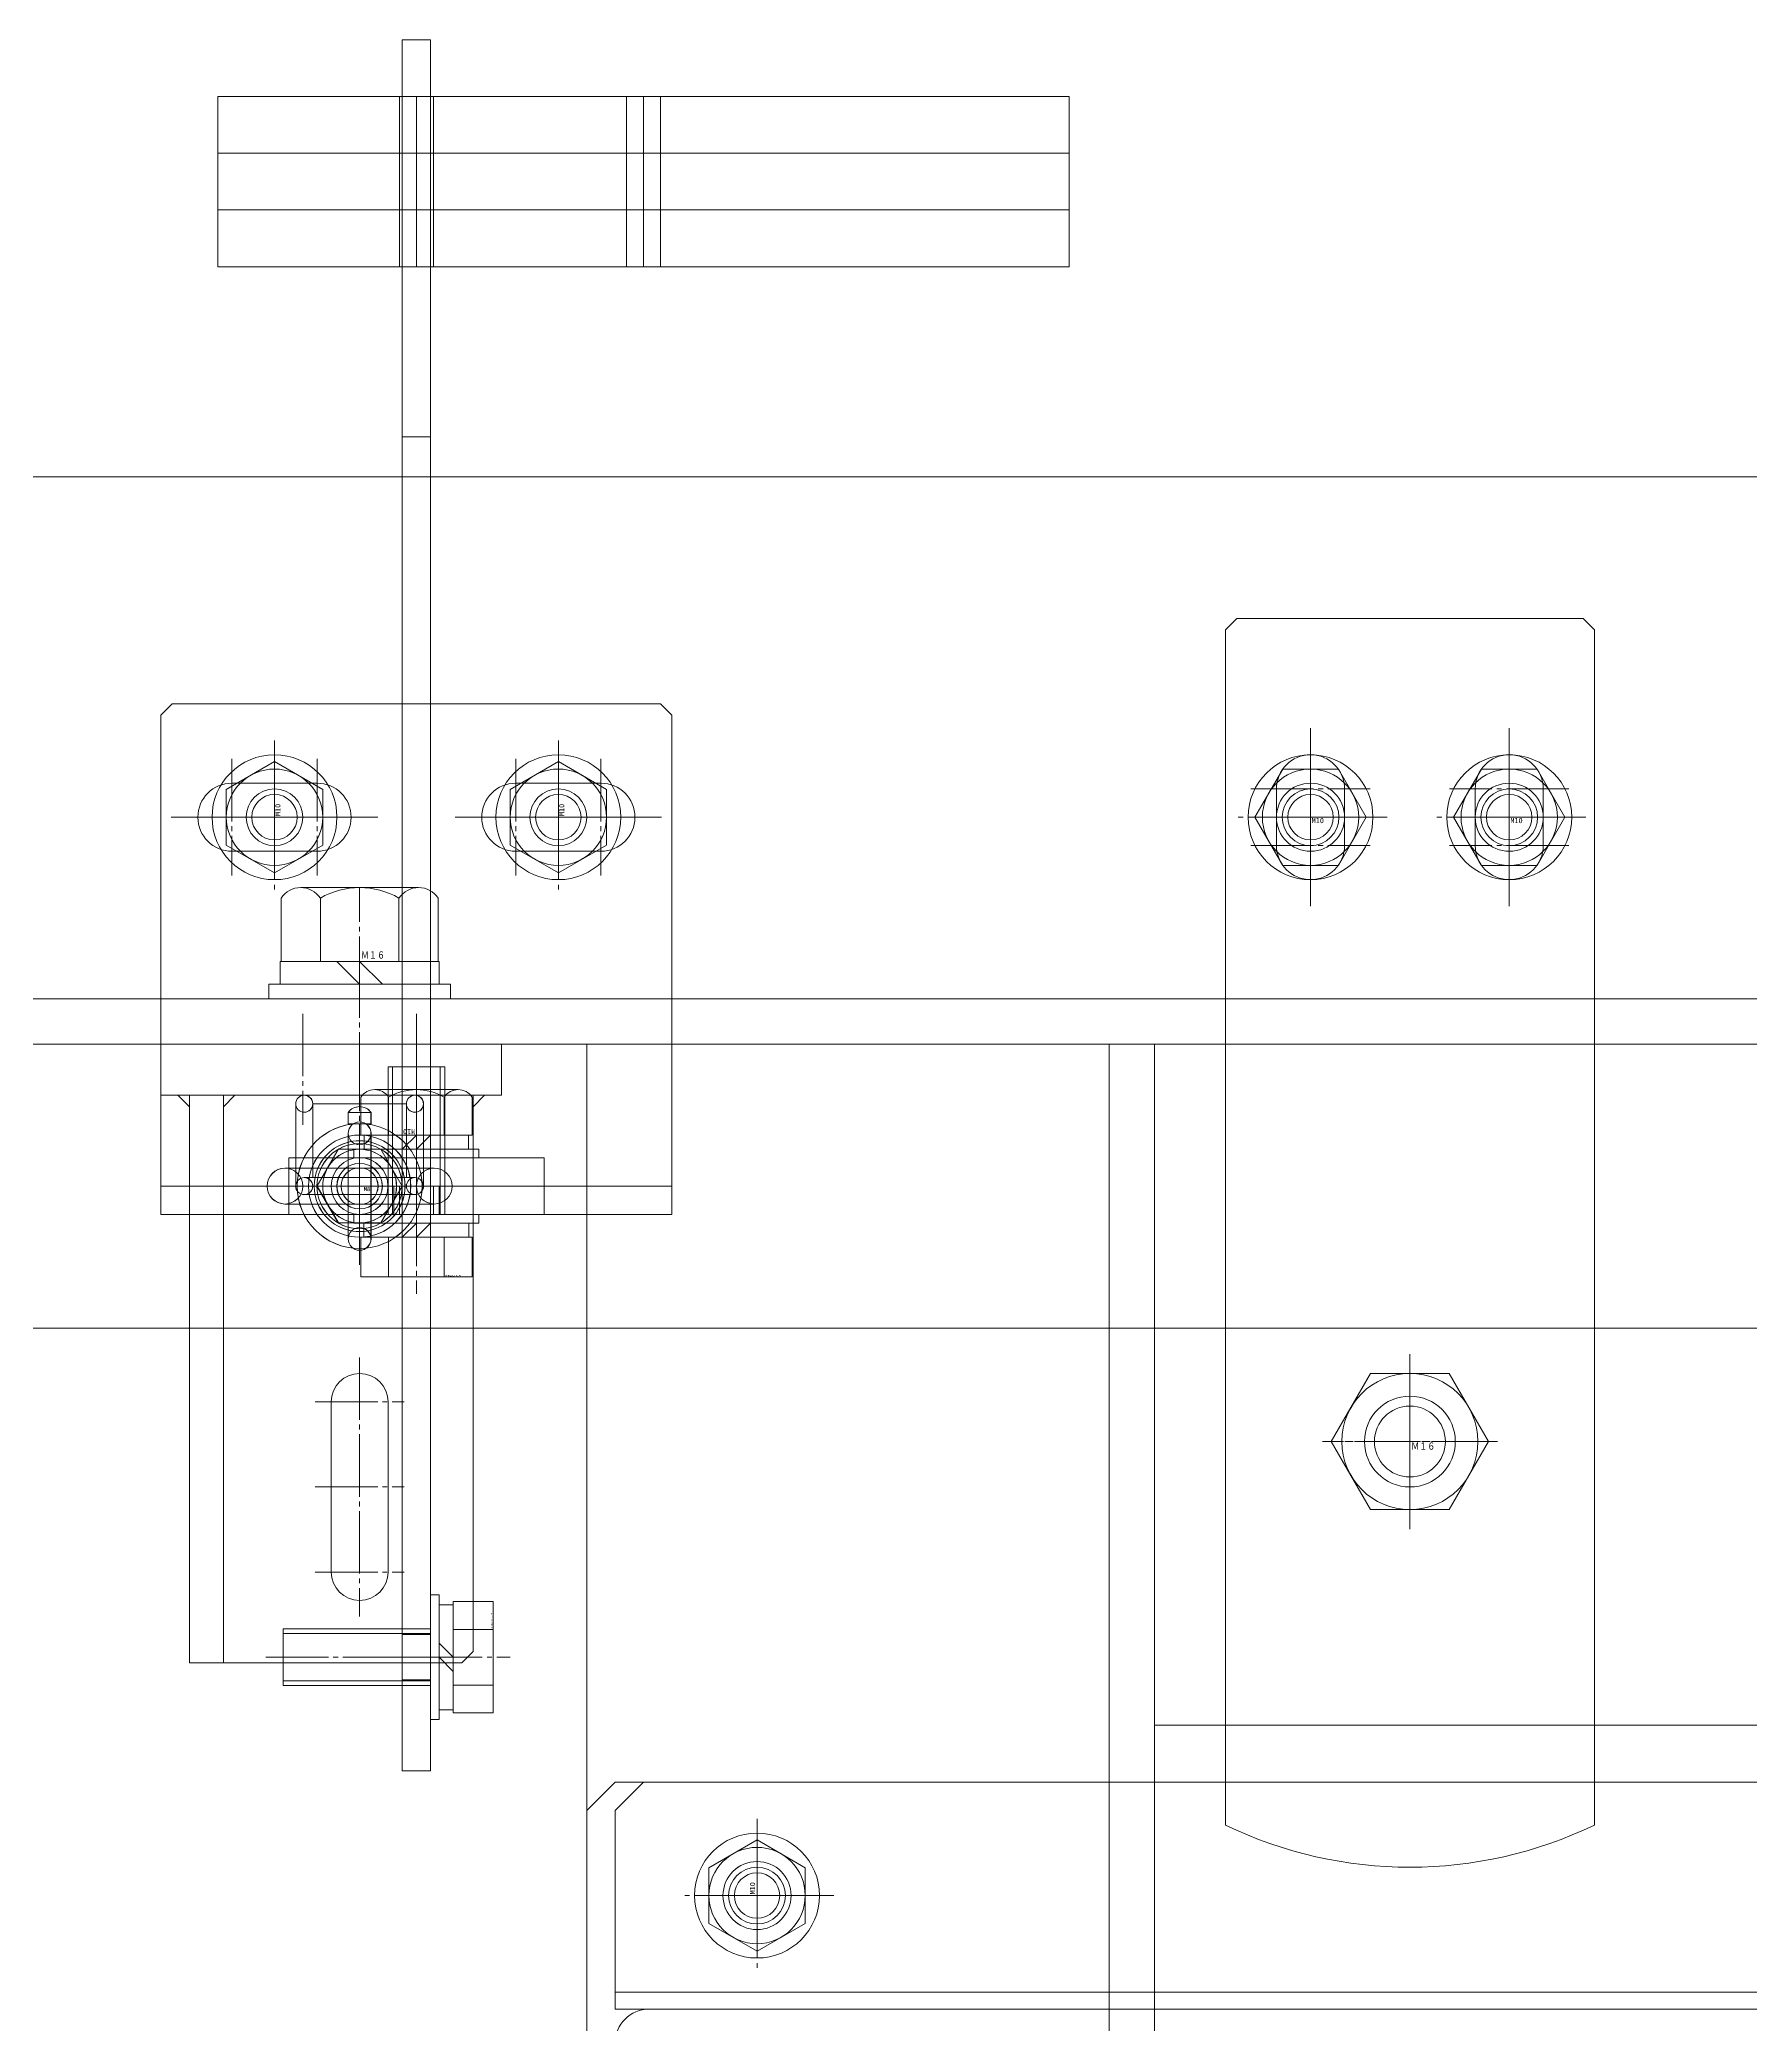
# Model space of a CAD drawing. Units: millimetres at full size. Extents: x -21196 to 21204, y -11807 to 11807.
# Drawn here: x -7430.9 to -7129.6, y -1602.8 to -1253.1 of the extents above; entities that cross this region are included whole.
import ezdxf
from ezdxf.enums import TextEntityAlignment as Align

# ---------------------------------------------------------------- set-up
doc = ezdxf.new("R2010")
doc.units = ezdxf.units.MM
doc.header["$LTSCALE"] = 0.5
doc.linetypes.add('USER3', pattern=[26.999999, 20.299999, -1.7, 0.8, -1.7, 0.8, -1.7])
doc.linetypes.add('USER4', pattern=[27.1, 22, -1.7, 1.7, -1.7])
doc.layers.add('1-0_設備-5(241129配置図菊池追記(立面図).jww)(機器配置図 260128.dwg)', color=7, linetype='Continuous', lineweight=9)
doc.styles.add('ＭＳ ゴシック', font='')
doc.styles.get('ＭＳ ゴシック').set_extended_font_data('MS Gothic')

msp = doc.modelspace()

# ---------------------------------------------------------------- linework, layer by layer
at = {"layer": '1-0_設備-5(241129配置図菊池追記(立面図).jww)(機器配置図 260128.dwg)'}
for p, q in [((-7367.5215, -1273.1472), (-7367.5215, -1263.1472)), ((-7362.0215, -1263.1472), (-7367.0215, -1263.1472)), ((-7364.5215, -1273.1472), (-7364.5215, -1263.1472)), ((-7361.5215, -1273.1472), (-7361.5215, -1263.1472)), ((-7327.5215, -1273.1472), (-7327.5215, -1263.1472)), ((-7324.5215, -1273.1472), (-7324.5215, -1263.1472)), ((-7321.5215, -1273.1472), (-7321.5215, -1263.1472)), ((-7367.5215, -1283.1472), (-7367.5215, -1273.1472)), ((-7364.5215, -1283.1472), (-7364.5215, -1273.1472)), ((-7361.5215, -1283.1472), (-7361.5215, -1273.1472)), ((-7327.5215, -1283.1472), (-7327.5215, -1273.1472)), ((-7324.5215, -1283.1472), (-7324.5215, -1273.1472)), ((-7321.5215, -1283.1472), (-7321.5215, -1273.1472)), ((-7367.5215, -1293.1472), (-7367.5215, -1283.1472)), ((-7364.5215, -1293.1472), (-7364.5215, -1283.1472)), ((-7361.5215, -1293.1472), (-7361.5215, -1283.1472)), ((-7327.5215, -1293.1472), (-7327.5215, -1283.1472)), ((-7324.5215, -1293.1472), (-7324.5215, -1283.1472)), ((-7321.5215, -1293.1472), (-7321.5215, -1283.1472)), ((-7362.0215, -1323.1472), (-7367.0215, -1323.1472)), ((-7397.0215, -1384.1472), (-7382.0215, -1384.1472)), ((-7332.0215, -1384.1472), (-7347.0215, -1384.1472)), ((-7381.0345, -1395.0472), (-7381.0345, -1385.2472)), ((-7331.0345, -1395.0472), (-7331.0345, -1385.2472)), ((-7213.0215, -1385.1471), (-7213.0215, -1395.1471)), ((-7201.0215, -1395.1471), (-7201.0215, -1385.1471)), ((-7178.0215, -1395.1471), (-7178.0215, -1385.1471)), ((-7166.0215, -1385.1471), (-7166.0215, -1395.1471)), ((-7211.9215, -1398.6341), (-7216.8215, -1390.1471)), ((-7176.9215, -1398.6341), (-7181.8215, -1390.1471)), ((-7381.0345, -1395.0472), (-7389.5215, -1399.9472)), ((-7331.0345, -1395.0472), (-7339.5215, -1399.9472)), ((-7382.0215, -1396.1472), (-7397.0215, -1396.1472)), ((-7347.0215, -1396.1472), (-7332.0215, -1396.1472)), ((-7211.9215, -1398.6341), (-7202.1215, -1398.6341)), ((-7176.9215, -1398.6341), (-7167.1215, -1398.6341)), ((-7388.3716, -1404.4031), (-7388.3716, -1415.5471)), ((-7384.9086, -1402.5471), (-7364.1346, -1402.5471)), ((-7381.4466, -1415.5471), (-7381.4466, -1404.4031)), ((-7367.5966, -1404.4031), (-7367.5966, -1415.5471)), ((-7360.6716, -1415.5471), (-7360.6716, -1404.4031)), ((-7378.5216, -1415.5471), (-7374.5216, -1419.5471)), ((-7374.5216, -1415.5471), (-7370.5216, -1419.5471)), ((-7360.5216, -1415.5471), (-7360.5216, -1419.5471)), ((-9209.5215, -1422.1471), (-6709.5215, -1422.1471)), ((-9209.5215, -1422.1471), (-6709.5215, -1422.1471)), ((-9209.5215, -1422.1471), (-6709.5215, -1422.1471)), ((-7374.5215, -1430.1471), (-7374.5215, -1439.1471)), ((-7242.5215, -3430.1471), (-7242.5215, -1430.1471)), ((-7369.5215, -1434.1472), (-7369.5215, -1460.1472)), ((-7369.5215, -1434.1472), (-7359.5215, -1434.1472)), ((-7368.7095, -1434.1472), (-7368.7095, -1460.1472)), ((-7360.3335, -1434.1472), (-7360.3335, -1460.1472)), ((-7359.5215, -1434.1472), (-7359.5215, -1460.1472)), ((-7398.5215, -1539.1471), (-7398.5215, -1439.1471)), ((-7385.7866, -1440.6335), (-7385.7866, -1455.1471)), ((-7385.7715, -1440.6335), (-7385.7715, -1455.1471)), ((-7366.2866, -1440.6335), (-7382.7866, -1440.6335)), ((-7366.2715, -1440.6335), (-7382.7715, -1440.6335)), ((-7374.3215, -1439.4602), (-7374.3215, -1446.1472)), ((-7357.1715, -1438.1472), (-7371.8715, -1438.1472)), ((-7369.4215, -1439.4602), (-7369.4215, -1446.1472)), ((-7363.2866, -1440.6335), (-7363.2866, -1455.1471)), ((-7363.2715, -1440.6335), (-7363.2715, -1455.1471)), ((-7359.6215, -1446.1472), (-7359.6215, -1439.4602)), ((-7354.7215, -1446.1472), (-7354.7215, -1439.4602)), ((-7376.5366, -1445.8471), (-7376.5366, -1464.4472)), ((-7376.5215, -1445.8471), (-7376.5215, -1464.4472)), ((-7354.7215, -1446.1472), (-7374.3215, -1446.1472)), ((-7373.7215, -1446.1472), (-7373.7215, -1448.6472)), ((-7372.5366, -1445.8471), (-7372.5366, -1464.4472)), ((-7372.5215, -1445.8471), (-7372.5215, -1464.4472)), ((-7364.5215, -1446.1472), (-7367.0215, -1448.6472)), ((-7364.5215, -1448.6472), (-7362.0215, -1446.1472)), ((-7355.3215, -1448.6472), (-7355.3215, -1446.1472)), ((-7382.0366, -1455.1471), (-7378.2866, -1448.6521)), ((-7382.0215, -1455.1471), (-7378.2715, -1448.6521)), ((-7378.2866, -1448.6521), (-7370.7866, -1448.6521)), ((-7378.2866, -1448.6521), (-7370.7866, -1448.6521)), ((-7378.2715, -1448.6521), (-7370.7715, -1448.6521)), ((-7378.2715, -1448.6521), (-7370.7715, -1448.6521)), ((-7370.7866, -1448.6521), (-7367.0366, -1455.1471)), ((-7370.7715, -1448.6521), (-7367.0215, -1455.1471)), ((-7387.6854, -1451.9971), (-7361.3879, -1451.9971)), ((-7387.6703, -1451.9971), (-7361.3728, -1451.9971)), ((-7364.7866, -1453.6471), (-7384.2866, -1453.6471)), ((-7364.7715, -1453.6471), (-7384.2715, -1453.6471)), ((-7319.5215, -1455.1472), (-7409.5215, -1455.1472)), ((-7387.0215, -1460.1472), (-7387.0215, -1455.1472)), ((-7384.3049, -1456.6471), (-7381.8851, -1456.6471)), ((-7384.2897, -1456.6471), (-7381.87, -1456.6471)), ((-7364.7866, -1456.6471), (-7384.2866, -1456.6471)), ((-7364.7715, -1456.6471), (-7384.2715, -1456.6471)), ((-7378.2866, -1461.6421), (-7382.0366, -1455.1471)), ((-7378.2715, -1461.6421), (-7382.0215, -1455.1471)), ((-7376.5366, -1455.1471), (-7372.5366, -1455.1471)), ((-7376.5215, -1455.1471), (-7372.5215, -1455.1471)), ((-7367.0366, -1455.1471), (-7370.7866, -1461.6421)), ((-7367.0215, -1455.1471), (-7370.7715, -1461.6421)), ((-7369.5215, -1455.1472), (-7369.5215, -1460.1472)), ((-7368.5215, -1455.1472), (-7368.5215, -1460.1472)), ((-7367.5215, -1460.1472), (-7367.5215, -1455.1472)), ((-7364.7684, -1456.6471), (-7367.1882, -1456.6471)), ((-7364.7533, -1456.6471), (-7367.1731, -1456.6471)), ((-7361.5215, -1460.1472), (-7361.5215, -1455.1472)), ((-7360.5215, -1455.1472), (-7360.5215, -1460.1472)), ((-7359.5215, -1455.1472), (-7359.5215, -1460.1472)), ((-7342.0215, -1455.1472), (-7342.0215, -1460.1472)), ((-7319.5215, -1460.1472), (-7409.5215, -1460.1472)), ((-7387.6854, -1458.2971), (-7361.3879, -1458.2971)), ((-7387.6703, -1458.2971), (-7361.3728, -1458.2971)), ((-7370.7866, -1461.6421), (-7378.2866, -1461.6421)), ((-7370.7866, -1461.6421), (-7378.2866, -1461.6421)), ((-7370.7715, -1461.6421), (-7378.2715, -1461.6421)), ((-7370.7715, -1461.6421), (-7378.2715, -1461.6421)), ((-7375.5215, -1461.6472), (-7375.5215, -1460.1472)), ((-7375.5215, -1460.1472), (-7353.5215, -1460.1472)), ((-7375.5215, -1461.6472), (-7353.5215, -1461.6472)), ((-7373.7715, -1464.1472), (-7373.7715, -1461.6472)), ((-7364.5215, -1461.6472), (-7367.0215, -1464.1472)), ((-7364.5215, -1464.1472), (-7362.0215, -1461.6472)), ((-7355.2715, -1461.6472), (-7355.2715, -1464.1472)), ((-7353.5215, -1460.1472), (-7353.5215, -1461.6472)), ((-7354.7066, -1464.1472), (-7374.3365, -1464.1472)), ((-7374.3365, -1464.1472), (-7374.3365, -1471.1472)), ((-7369.429, -1464.1472), (-7369.429, -1471.1472)), ((-7359.6141, -1464.1472), (-7359.6141, -1471.1472)), ((-7354.7066, -1464.1472), (-7354.7066, -1471.1472)), ((-7374.3365, -1471.1472), (-7354.7066, -1471.1472)), ((-7222.0215, -1567.7397), (-7222.0215, -1480.1471)), ((-7157.0215, -1480.1471), (-7157.0215, -1567.7397)), ((-7203.3715, -1500.1471), (-7196.4465, -1488.1531)), ((-7196.4465, -1488.1531), (-7182.5965, -1488.1531)), ((-7182.5965, -1488.1531), (-7175.6715, -1500.1471)), ((-7379.5215, -1523.1505), (-7379.5215, -1493.1505)), ((-7369.5215, -1493.1505), (-7369.5215, -1523.1505)), ((-7175.6715, -1500.1471), (-7182.5965, -1512.1411)), ((-7362.0215, -1527.1471), (-7360.5215, -1527.1471)), ((-7362.0215, -1549.1471), (-7362.0215, -1527.1471)), ((-7360.5215, -1549.1471), (-7360.5215, -1527.1471)), ((-7360.5215, -1528.8971), (-7358.0215, -1528.8971)), ((-7358.0215, -1528.3322), (-7358.0215, -1547.9621)), ((-7358.0215, -1528.3322), (-7351.0215, -1528.3322)), ((-7351.0215, -1547.9621), (-7351.0215, -1528.3322)), ((-7388.0215, -1533.1472), (-7362.0215, -1533.1472)), ((-7388.0215, -1543.1472), (-7388.0215, -1533.1472)), ((-7388.0215, -1533.9592), (-7362.0215, -1533.9592)), ((-7362.0215, -1533.1472), (-7367.0215, -1533.1472)), ((-7362.0215, -1534.1472), (-7367.0215, -1534.1472)), ((-7358.0215, -1533.2397), (-7351.0215, -1533.2397)), ((-7358.0215, -1538.1472), (-7360.5215, -1535.6472)), ((-7360.5215, -1538.1471), (-7358.0215, -1540.6471)), ((-7388.0215, -1542.3352), (-7362.0215, -1542.3352)), ((-7388.0215, -1543.1472), (-7362.0215, -1543.1472)), ((-7362.0215, -1542.1472), (-7367.0215, -1542.1472)), ((-7362.0215, -1543.1472), (-7367.0215, -1543.1472)), ((-7358.0215, -1543.0546), (-7351.0215, -1543.0546)), ((-7358.0215, -1547.3971), (-7360.5215, -1547.3971)), ((-7358.0215, -1547.9621), (-7351.0215, -1547.9621)), ((-7360.5215, -1549.1471), (-7362.0215, -1549.1471)), ((-7234.5215, -1550.1471), (-6709.5215, -1550.1471)), ((-7313.0077, -1585.0471), (-7313.0077, -1575.2471)), ((-7313.0077, -1585.0471), (-7304.5207, -1589.9471)), ((-7329.5215, -1597.1471), (-6629.5215, -1597.1471)), ((-6635.5215, -1600.1471), (-7323.5215, -1600.1471))]:
    msp.add_line(p, q, dxfattribs=at)
at = {"layer": '1-0_設備-5(241129配置図菊池追記(立面図).jww)(機器配置図 260128.dwg)', "linetype": 'USER4'}
for p, q in [((-7389.5215, -1376.6349), (-7389.5215, -1403.6595)), ((-7339.5215, -1376.6349), (-7339.5215, -1403.6595)), ((-7207.0215, -1405.8235), (-7207.0215, -1374.4708)), ((-7207.0215, -1376.6349), (-7207.0215, -1403.6594)), ((-7172.0215, -1405.8235), (-7172.0215, -1374.4708)), ((-7172.0215, -1376.6349), (-7172.0215, -1403.6594)), ((-7397.0215, -1379.8753), (-7397.0215, -1400.4191)), ((-7389.5215, -1379.8753), (-7389.5215, -1400.4191)), ((-7382.0215, -1379.8753), (-7382.0215, -1400.4191)), ((-7347.0215, -1379.8753), (-7347.0215, -1400.4191)), ((-7339.5215, -1379.8753), (-7339.5215, -1400.4191)), ((-7332.0215, -1379.8753), (-7332.0215, -1400.4191)), ((-7207.0215, -1380.8061), (-7207.0215, -1399.4882)), ((-7172.0215, -1380.8061), (-7172.0215, -1399.4882)), ((-7217.521, -1385.1471), (-7196.5221, -1385.1471)), ((-7161.5221, -1385.1471), (-7182.521, -1385.1471)), ((-7371.3448, -1390.1472), (-7407.6983, -1390.1472)), ((-7403.0338, -1390.1472), (-7376.0093, -1390.1472)), ((-7357.6983, -1390.1472), (-7321.3448, -1390.1472)), ((-7353.0338, -1390.1472), (-7326.0093, -1390.1472)), ((-7193.5093, -1390.1471), (-7220.5338, -1390.1471)), ((-7217.521, -1390.1471), (-7196.5221, -1390.1471)), ((-7197.6805, -1390.1471), (-7216.3626, -1390.1471)), ((-7158.5093, -1390.1471), (-7185.5338, -1390.1471)), ((-7161.5221, -1390.1471), (-7182.521, -1390.1471)), ((-7162.6805, -1390.1471), (-7181.3626, -1390.1471)), ((-7217.521, -1395.1471), (-7196.5221, -1395.1471)), ((-7161.5221, -1395.1471), (-7182.521, -1395.1471)), ((-7374.5216, -1422.1471), (-7374.5216, -1402.5471)), ((-7374.5215, -1439.02), (-7374.5215, -1412.9146)), ((-7384.5215, -1424.78), (-7384.5215, -1444.3302)), ((-7364.5215, -1424.78), (-7364.5215, -1444.3302)), ((-7364.5215, -1431.1472), (-7364.5215, -1474.1472)), ((-7374.5366, -1469.0351), (-7374.5366, -1437.2128)), ((-7374.5215, -1469.0351), (-7374.5215, -1437.2128)), ((-7364.5215, -1438.1472), (-7364.5215, -1450.1472)), ((-7374.5366, -1444.2789), (-7374.5366, -1466.0154)), ((-7374.5366, -1445.1403), (-7374.5366, -1465.154)), ((-7374.5215, -1444.2789), (-7374.5215, -1466.0154)), ((-7374.5215, -1445.1403), (-7374.5215, -1465.154)), ((-7364.5215, -1459.6846), (-7364.5215, -1445.5913)), ((-7364.5215, -1451.0614), (-7364.5215, -1464.233)), ((-7392.6255, -1455.1471), (-7356.4477, -1455.1471)), ((-7392.6104, -1455.1471), (-7356.4326, -1455.1471)), ((-7389.4121, -1455.1471), (-7359.6612, -1455.1471)), ((-7389.397, -1455.1471), (-7359.6461, -1455.1471)), ((-7363.6684, -1455.1471), (-7385.4049, -1455.1471)), ((-7363.6533, -1455.1471), (-7385.3898, -1455.1471)), ((-7374.5215, -1485.326), (-7374.5215, -1530.975)), ((-7189.5215, -1484.7308), (-7189.5215, -1515.5635)), ((-7189.5215, -1514.9601), (-7189.5215, -1485.3342)), ((-7382.3461, -1493.1505), (-7366.697, -1493.1505)), ((-7174.1052, -1500.1471), (-7204.9379, -1500.1471)), ((-7174.7085, -1500.1471), (-7204.3345, -1500.1471)), ((-7382.3461, -1508.1471), (-7366.697, -1508.1471)), ((-7382.3461, -1523.1471), (-7366.697, -1523.1471)), ((-7391.0215, -1538.1472), (-7348.0215, -1538.1472)), ((-7357.9357, -1538.1472), (-7371.1073, -1538.1472)), ((-7304.5215, -1569.1951), (-7304.5215, -1591.0991)), ((-7304.5207, -1566.6349), (-7304.5207, -1593.6594)), ((-7304.5207, -1589.4882), (-7304.5207, -1570.8061)), ((-7291.0084, -1580.1471), (-7318.033, -1580.1471)), ((-7293.5695, -1580.1471), (-7315.4735, -1580.1471)), ((-7313.8618, -1580.1471), (-7295.1797, -1580.1471))]:
    msp.add_line(p, q, dxfattribs=at)
at = {"layer": '1-0_設備-5(241129配置図菊池追記(立面図).jww)(機器配置図 260128.dwg)'}
for points in [[(-7367.0215, -1558.1472), (-7367.0215, -1253.1472), (-7362.0215, -1253.1472), (-7362.0215, -1558.1472)], [(-7399.5215, -1263.1472), (-7249.5215, -1263.1472), (-7249.5215, -1273.1472), (-7399.5215, -1273.1472)], [(-7399.5215, -1273.1472), (-7249.5215, -1273.1472), (-7249.5215, -1283.1472), (-7399.5215, -1283.1472)], [(-7399.5215, -1283.1472), (-7249.5215, -1283.1472), (-7249.5215, -1293.1472), (-7399.5215, -1293.1472)], [(-9209.5215, -1330.1471), (-6709.5215, -1330.1471), (-6709.5215, -1430.1471), (-9209.5215, -1430.1471)], [(-9209.5215, -1330.1471), (-6709.5215, -1330.1471), (-6709.5215, -1430.1471), (-9209.5215, -1430.1471)], [(-9209.5215, -1330.1471), (-6709.5215, -1330.1471), (-6709.5215, -1430.1471), (-9209.5215, -1430.1471)], [(-7390.5216, -1419.5471), (-7358.5216, -1419.5471), (-7358.5216, -1422.1471), (-7390.5216, -1422.1471)], [(-7409.5215, -1439.1471), (-7349.5215, -1439.1471), (-7349.5215, -1430.1471), (-7409.5215, -1430.1471)], [(-7234.5215, -1430.1471), (-7334.5215, -1430.1471), (-7334.5215, -3430.1471), (-7234.5215, -3430.1471)], [(-7404.5215, -1439.1471), (-7404.5215, -1441.1471), (-7406.5215, -1439.1471)], [(-7354.5215, -1439.1471), (-7404.5215, -1439.1471), (-7404.5215, -1539.1471), (-7356.5215, -1539.1471), (-7354.5215, -1537.1471)], [(-7398.5215, -1439.1471), (-7398.5215, -1441.1471), (-7396.5215, -1439.1471)], [(-7354.5215, -1439.1471), (-7354.5215, -1441.1471), (-7352.5215, -1439.1471)], [(-7372.5366, -1444.1471), (-7372.5366, -1442.1471), (-7376.5366, -1442.1471), (-7376.5366, -1444.1471)], [(-7372.5215, -1444.1471), (-7372.5215, -1442.1471), (-7376.5215, -1442.1471), (-7376.5215, -1444.1471)], [(-7387.0215, -1450.1472), (-7342.0215, -1450.1472), (-7342.0215, -1455.1472), (-7387.0215, -1455.1472)], [(-7353.5215, -1448.6472), (-7375.5215, -1448.6472), (-7375.5215, -1450.1472), (-7353.5215, -1450.1472)], [(-6629.5215, -1565.1471), (-6629.5215, -1600.1471), (-7329.5215, -1600.1471), (-7329.5215, -1565.1471), (-7324.5215, -1560.1471), (-6634.5215, -1560.1471)]]:
    msp.add_lwpolyline(points, close=True, dxfattribs=at)
for points in [[(-7222.0215, -1480.1471), (-7222.0215, -1357.1471), (-7220.0215, -1355.1471), (-7159.0215, -1355.1471), (-7157.0215, -1357.1471), (-7157.0215, -1480.1471)], [(-7319.5215, -1460.1472), (-7319.5215, -1372.1472), (-7321.5215, -1370.1472), (-7407.5215, -1370.1472), (-7409.5215, -1372.1472), (-7409.5215, -1460.1472)], [(-7398.0085, -1385.2472), (-7389.5215, -1380.3472), (-7381.0345, -1385.2472)], [(-7348.0085, -1385.2472), (-7339.5215, -1380.3472), (-7331.0345, -1385.2472)], [(-7216.8215, -1390.1471), (-7211.9215, -1381.6601), (-7202.1215, -1381.6601)], [(-7202.1215, -1381.6601), (-7197.2215, -1390.1471), (-7202.1215, -1398.6341)], [(-7181.8215, -1390.1471), (-7176.9215, -1381.6601), (-7167.1215, -1381.6601)], [(-7167.1215, -1381.6601), (-7162.2215, -1390.1471), (-7167.1215, -1398.6341)], [(-7389.5215, -1399.9472), (-7398.0085, -1395.0472), (-7398.0085, -1385.2472)], [(-7339.5215, -1399.9472), (-7348.0085, -1395.0472), (-7348.0085, -1385.2472)], [(-7388.5216, -1419.5471), (-7388.5216, -1415.5471), (-7360.5216, -1415.5471)], [(-7382.7866, -1440.6335), (-7382.7866, -1453.6471), (-7381.8851, -1453.6471)], [(-7382.7715, -1440.6335), (-7382.7715, -1453.6471), (-7381.87, -1453.6471)], [(-7366.2866, -1440.6335), (-7366.2866, -1453.6471), (-7367.1882, -1453.6471)], [(-7366.2715, -1440.6335), (-7366.2715, -1453.6471), (-7367.1731, -1453.6471)], [(-7378.2866, -1461.6421), (-7382.0366, -1455.1471), (-7378.2866, -1448.6521)], [(-7378.2715, -1461.6421), (-7382.0215, -1455.1471), (-7378.2715, -1448.6521)], [(-7370.7866, -1448.6521), (-7367.0366, -1455.1471), (-7370.7866, -1461.6421)], [(-7370.7715, -1448.6521), (-7367.0215, -1455.1471), (-7370.7715, -1461.6421)], [(-7182.5965, -1512.1411), (-7196.4465, -1512.1411), (-7203.3715, -1500.1471)], [(-6624.5215, -2965.1471), (-6624.5215, -3035.1471), (-6629.5215, -3040.1471), (-7329.5215, -3040.1471), (-7334.5215, -3035.1471), (-7334.5215, -1565.1471), (-7329.5215, -1560.1471), (-6629.5215, -1560.1471), (-6624.5215, -1565.1471), (-6624.5215, -1635.1471)], [(-7296.0337, -1575.2471), (-7304.5207, -1570.3471), (-7313.0077, -1575.2471)], [(-7304.5207, -1589.9471), (-7296.0337, -1585.0471), (-7296.0337, -1575.2471)]]:
    msp.add_lwpolyline(points, dxfattribs=at)
at = {"layer": '1-0_設備-5(241129配置図菊池追記(立面図).jww)(機器配置図 260128.dwg)', "linetype": 'USER3'}
for points in [[(-8999.5215, -1480.1471), (-6779.5215, -1480.1471), (-6779.5215, -3380.1471), (-8999.5215, -3380.1471)], [(-8999.5215, -1480.1471), (-6832.4215, -1480.1471), (-6832.4215, -3380.1471), (-8999.5215, -3380.1471)], [(-8995.3229, -1480.1471), (-6686.0215, -1480.1471), (-6686.0215, -3380.1471), (-8995.3229, -3380.1471)]]:
    msp.add_lwpolyline(points, close=True, dxfattribs=at)
at = {"layer": '1-0_設備-5(241129配置図菊池追記(立面図).jww)(機器配置図 260128.dwg)'}
for centre, radius in [((-7389.5215, -1390.1472), 11), ((-7339.5215, -1390.1472), 11), ((-7207.0215, -1390.1471), 11), ((-7172.0215, -1390.1471), 11), ((-7389.5215, -1390.1472), 8.487), ((-7339.5215, -1390.1472), 8.487), ((-7207.0215, -1390.1471), 8.487), ((-7207.0215, -1390.1471), 6), ((-7172.0215, -1390.1471), 8.487), ((-7172.0215, -1390.1471), 6), ((-7389.5215, -1390.1472), 5), ((-7389.5215, -1390.1472), 4), ((-7339.5215, -1390.1472), 5), ((-7339.5215, -1390.1472), 4), ((-7207.0215, -1390.1471), 5), ((-7207.0215, -1390.1471), 4), ((-7172.0215, -1390.1471), 5), ((-7172.0215, -1390.1471), 4), ((-7374.5366, -1455.1471), 11), ((-7374.5215, -1455.1471), 11), ((-7374.5366, -1455.1471), 9), ((-7374.5215, -1455.1471), 9), ((-7374.5366, -1455.1471), 7.5), ((-7374.5215, -1455.1471), 7.5), ((-7374.5366, -1455.1471), 6.495), ((-7374.5215, -1455.1471), 6.495), ((-7374.5366, -1455.1471), 5), ((-7374.5215, -1455.1471), 5), ((-7374.5366, -1455.1471), 4), ((-7374.5366, -1455.1471), 4), ((-7374.5215, -1455.1471), 4), ((-7374.5215, -1455.1471), 4), ((-7374.5366, -1455.1471), 3.25), ((-7374.5366, -1455.1471), 3.25), ((-7374.5215, -1455.1471), 3.25), ((-7374.5215, -1455.1471), 3.25), ((-7189.5215, -1500.1471), 11.994), ((-7189.5215, -1500.1471), 8), ((-7189.5215, -1500.1471), 6.25), ((-7304.5207, -1580.1471), 11), ((-7304.5207, -1580.1471), 8.487), ((-7304.5215, -1580.1471), 6), ((-7304.5207, -1580.1471), 6), ((-7304.5207, -1580.1471), 5), ((-7304.5207, -1580.1471), 4)]:
    msp.add_circle(centre, radius, dxfattribs=at)
for centre, radius, start, end in [((-7207.0215, -1385.1471), 6, 0, 180), ((-7172.0215, -1385.1471), 6, 0, 180), ((-7397.0215, -1390.1472), 6, 90, 270), ((-7382.0215, -1390.1472), 6, 270, 90), ((-7347.0215, -1390.1472), 6, 90, 270), ((-7332.0215, -1390.1472), 6, 270, 90), ((-7207.0215, -1395.1471), 6, 180, 0), ((-7172.0215, -1395.1471), 6, 180, 0), ((-7384.9086, -1406.7051), 4.158, 33.626, 146.374), ((-7374.5216, -1416.3971), 13.85, 60, 120), ((-7364.1346, -1406.7051), 4.158, 33.626, 146.374), ((-7384.2866, -1440.6335), 1.5, 0, 180), ((-7384.2866, -1440.6335), 1.5, 180, 0), ((-7384.2715, -1440.6335), 1.5, 0, 180), ((-7384.2715, -1440.6335), 1.5, 180, 0), ((-7371.8715, -1441.0892), 2.942, 33.626, 146.374), ((-7364.5215, -1447.9472), 9.8, 60, 120), ((-7364.7866, -1440.6335), 1.5, 0, 180), ((-7364.7866, -1440.6335), 1.5, 180, 0), ((-7364.7715, -1440.6335), 1.5, 0, 180), ((-7364.7715, -1440.6335), 1.5, 180, 0), ((-7357.1715, -1441.0892), 2.942, 33.626, 146.374), ((-7374.5366, -1443.6418), 2.497, 36.771, 143.229), ((-7374.5366, -1445.8471), 2, 0, 180), ((-7374.5215, -1443.6418), 2.497, 36.771, 143.229), ((-7374.5215, -1445.8471), 2, 0, 180), ((-7374.5366, -1455.1471), 8, 23.188, 156.812), ((-7374.5215, -1455.1471), 8, 23.188, 156.812), ((-7374.5366, -1445.8471), 2, 180, 0), ((-7374.5215, -1445.8471), 2, 180, 0), ((-7387.6854, -1455.1471), 3.15, 90, 270), ((-7387.6703, -1455.1471), 3.15, 90, 270), ((-7387.6854, -1455.1471), 3.15, 270, 90), ((-7387.6703, -1455.1471), 3.15, 270, 90), ((-7384.2866, -1455.1471), 1.5, 90, 270), ((-7384.2715, -1455.1471), 1.5, 90, 270), ((-7384.2866, -1455.1471), 1.5, 270, 90), ((-7384.2715, -1455.1471), 1.5, 270, 90), ((-7374.5366, -1455.1471), 8, 156.812, 203.188), ((-7374.5215, -1455.1471), 8, 156.812, 203.188), ((-7374.5366, -1455.1471), 8, 336.812, 23.188), ((-7374.5215, -1455.1471), 8, 336.812, 23.188), ((-7364.7866, -1455.1471), 1.5, 90, 270), ((-7364.7715, -1455.1471), 1.5, 90, 270), ((-7364.7866, -1455.1471), 1.5, 270, 90), ((-7364.7715, -1455.1471), 1.5, 270, 90), ((-7361.3879, -1455.1471), 3.15, 90, 270), ((-7361.3728, -1455.1471), 3.15, 90, 270), ((-7361.3879, -1455.1471), 3.15, 270, 90), ((-7361.3728, -1455.1471), 3.15, 270, 90), ((-7384.3049, -1455.1471), 1.5, 180, 270), ((-7384.2897, -1455.1471), 1.5, 180, 270), ((-7364.7684, -1455.1471), 1.5, 270, 0), ((-7364.7533, -1455.1471), 1.5, 270, 0), ((-7374.5366, -1455.1471), 8, 203.188, 336.812), ((-7374.5215, -1455.1471), 8, 203.188, 336.812), ((-7374.5366, -1464.4472), 2, 0, 180), ((-7374.5366, -1464.4472), 2, 180, 0), ((-7374.5215, -1464.4472), 2, 0, 180), ((-7374.5215, -1464.4472), 2, 180, 0), ((-7374.5215, -1493.1505), 5, 0, 180), ((-7374.5215, -1523.1505), 5, 180, 0), ((-7189.5215, -1500.1471), 75, 244.321, 295.679), ((-7323.5215, -1606.1471), 6, 90, 180)]:
    msp.add_arc(centre, radius, start, end, dxfattribs=at)

# ---------------------------------------------------------------- texts
at = {"layer": '1-0_設備-5(241129配置図菊池追記(立面図).jww)(機器配置図 260128.dwg)', "style": 'ＭＳ ゴシック'}
for s, height, rotation, p in [('M10', 0.918, 90, (-7388.2062, -1389.94)), ('M10', 0.918, 90, (-7338.2062, -1389.94)), ('M10', 0.918, 180, (-7364.7287, -1444.8318)), ('BT-M10x30L,SW,PW', 0.2203, 90, (-7351.0604, -1533.1088)), ('M10', 0.918, 90, (-7304.584, -1579.94))]:
    msp.add_text(s, height=height, rotation=rotation, dxfattribs=at).set_placement(p, align=Align.BOTTOM_LEFT)
for s, height, p in [('M10', 0.918, (-7206.8144, -1391.4625)), ('M10', 0.918, (-7171.8144, -1391.4625)), ('M8', 0.7344, (-7373.8132, -1456.2489)), ('M8', 0.7344, (-7373.7981, -1456.2489)), ('BT-M10x30L,SW,PW', 0.2203, (-7359.4832, -1471.1083))]:
    msp.add_text(s, height=height, dxfattribs=at).set_placement(p, align=Align.BOTTOM_LEFT)
at = {"layer": '1-0_設備-5(241129配置図菊池追記(立面図).jww)(機器配置図 260128.dwg)', "style": 'ＭＳ ゴシック', "width": 0.8}
for p in [(-7374.2875, -1415.4382), (-7189.2875, -1501.9733)]:
    msp.add_text('Ｍ１６', height=1.259, dxfattribs=at).set_placement(p, align=Align.BOTTOM_LEFT)

doc.saveas('drawing.dxf')
